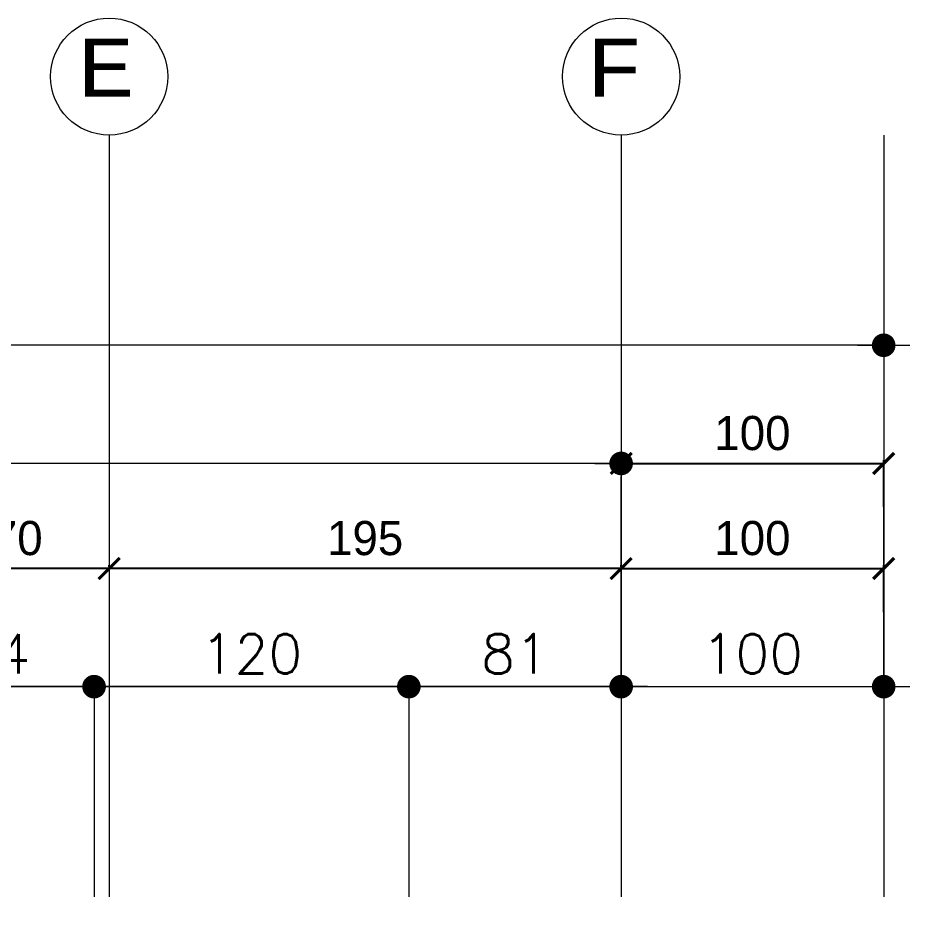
# Model space of a CAD drawing. Header units: millimetres. Extents: x 35860 to 71103, y -11298 to -8385.
# Drawn here: x 47721.4 to 48061.1, y -9089.1 to -8745.3 of the extents above; entities that cross this region are included whole.
import ezdxf

# ---------------------------------------------------------------- set-up
doc = ezdxf.new("R2010")
doc.units = ezdxf.units.MM
doc.header["$MEASUREMENT"] = 0
doc.layers.get('0').update_dxf_attribs({"lineweight": 15})
doc.layers.get('Defpoints').update_dxf_attribs({"lineweight": 20})
doc.layers.add('03_Yazı', color=1, linetype='Continuous', lineweight=30)
doc.layers.add('Aks&Tefriş', color=5, linetype='Continuous', lineweight=20)
doc.styles.add('0', font='txt.shx')
doc.styles.add('C', font='')
doc.styles.get('C').set_extended_font_data('Courier New Tur')
doc.dimstyles.new('5', dxfattribs={"dimtxt": 25, "dimasz": 1, "dimexe": 0, "dimexo": 0, "dimgap": 5, "dimtad": 1, "dimdec": 0, "dimlfac": -1, "dimzin": 12, "dimdsep": 46, "dimtxsty": '0', "dimblk": 'DOT', "dimcen": 2.5, "dimse1": 1, "dimse2": 1, "dimclrd": 256, "dimclrt": 1, "dimadec": 8, "dimazin": 0, "dimtfac": 1, "dimtdec": 0, "dimtmove": 0, "dimatfit": 0, "dimldrblk": 'DOT', "dimfxl": 1, "dimtolj": 1, "dimtzin": 0, "dimlwd": -1, "dimarcsym": 0})
doc.dimstyles.new('_VI80I', dxfattribs={"dimtxt": 15, "dimasz": 1, "dimexe": 0, "dimexo": 100, "dimgap": 5, "dimtad": 1, "dimdec": 0, "dimlfac": -1, "dimzin": 12, "dimdsep": 46, "dimtxsty": '0', "dimblk1": 'DOT80_2', "dimblk2": 'DOT80_1', "dimsah": 1, "dimcen": 2.5, "dimse1": 1, "dimse2": 1, "dimclrd": 256, "dimclrt": 1, "dimadec": 8, "dimazin": 0, "dimtfac": 1, "dimtdec": 0, "dimtmove": 0, "dimatfit": 0, "dimldrblk": 'DOT', "dimfxl": 1, "dimtolj": 1, "dimtzin": 0, "dimlwd": -1, "dimarcsym": 0})
doc.dimstyles.new('STANDART', dxfattribs={"dimtxt": 13, "dimasz": 8, "dimexe": 1.25, "dimexo": 0.625, "dimgap": 5, "dimtad": 1, "dimdec": 0, "dimrnd": 5, "dimzin": 1, "dimdsep": 46, "dimtxsty": 'Standard', "dimblk1": 'ARCHTICK', "dimblk2": 'ARCHTICK', "dimsah": 1, "dimcen": 2.5, "dimclrd": 256, "dimclre": 256, "dimclrt": 1, "dimadec": 0, "dimazin": 0, "dimtfac": 1, "dimtdec": 0, "dimtofl": 0, "dimtmove": 1, "dimatfit": 0, "dimldrblk": 'ARCHTICK', "dimfxl": 1, "dimtolj": 1, "dimtzin": 0, "dimarcsym": 0})

# ---------------------------------------------------------------- blocks, each defined once
blk = doc.blocks.new('DOT')
at = {"color": 0}
blk.add_line((-10, 0), (10, 0), dxfattribs=at)
at = {"color": 0, "const_width": 4.5}
blk.add_lwpolyline([(-2.25, 0, 1), (2.25, 0, 1)], format="xyb", close=True, dxfattribs=at)
blk = doc.blocks.new('*D576')
at = {"layer": 'Aks&Tefriş', "transparency": 16777216}
blk.add_line((47950.06, -8914.9), (47052.06, -8914.9), dxfattribs=at)
at = {"layer": 'Defpoints', "color": 0, "transparency": 16777216}
for p in [(47051.06, -8914.9), (47051.06, -8914.9), (47951.06, -8914.9)]:
    blk.add_point(p, dxfattribs=at)
at = {"layer": 'Aks&Tefriş', "transparency": 16777216, "rotation": 180}
blk.add_blockref('DOT', (47051.06, -8914.9), dxfattribs=at)
at = {"layer": 'Aks&Tefriş', "transparency": 16777216}
blk.add_blockref('DOT', (47951.06, -8914.9), dxfattribs=at)
at = {"layer": 'Aks&Tefriş', "color": 1, "transparency": 16777216, "insert": (47501.06, -8897.4), "char_height": 25, "attachment_point": 5, "style": '0'}
blk.add_mtext('\\A1;900', dxfattribs=at)
blk = doc.blocks.new('_ARCHTICK')
at = {"color": 0, "linetype": 'ByBlock', "const_width": 0.15}
blk.add_lwpolyline([(-0.5, -0.5), (0.5, 0.5)], dxfattribs=at)
blk = doc.blocks.new('*D577')
at = {"layer": 'Aks&Tefriş', "lineweight": -2, "transparency": 16777216}
for p, q in [((47756.06, -8954.27), (47756.06, -8953.65)), ((47951.06, -8954.9), (47756.06, -8954.9)), ((47951.06, -8954.27), (47951.06, -8953.65))]:
    blk.add_line(p, q, dxfattribs=at)
at = {"layer": 'Defpoints', "color": 0, "transparency": 16777216}
for p in [(47756.06, -8954.9), (47756.06, -8954.9), (47951.06, -8954.9)]:
    blk.add_point(p, dxfattribs=at)
at = {"layer": 'Aks&Tefriş', "lineweight": -2, "transparency": 16777216, "xscale": 8, "yscale": 8, "zscale": 8, "rotation": 180}
blk.add_blockref('_ARCHTICK', (47756.06, -8954.9), dxfattribs=at)
at = {"layer": 'Aks&Tefriş', "lineweight": -2, "transparency": 16777216, "xscale": 8, "yscale": 8, "zscale": 8}
blk.add_blockref('_ARCHTICK', (47951.06, -8954.9), dxfattribs=at)
at = {"layer": 'Aks&Tefriş', "color": 1, "transparency": 16777216, "insert": (47853.56, -8943.4), "char_height": 13, "attachment_point": 5}
blk.add_mtext('\\A1;195', dxfattribs=at)
blk = doc.blocks.new('*D578')
at = {"layer": 'Aks&Tefriş', "lineweight": -2, "transparency": 16777216}
for p, q in [((47686.06, -8954.27), (47686.06, -8953.65)), ((47756.06, -8954.9), (47686.06, -8954.9))]:
    blk.add_line(p, q, dxfattribs=at)
at = {"layer": 'Defpoints', "color": 0, "transparency": 16777216}
for p in [(47686.06, -8954.9), (47686.06, -8954.9), (47756.06, -8954.9)]:
    blk.add_point(p, dxfattribs=at)
at = {"layer": 'Aks&Tefriş', "lineweight": -2, "transparency": 16777216, "xscale": 8, "yscale": 8, "zscale": 8, "rotation": 180}
blk.add_blockref('_ARCHTICK', (47686.06, -8954.9), dxfattribs=at)
at = {"layer": 'Aks&Tefriş', "lineweight": -2, "transparency": 16777216, "xscale": 8, "yscale": 8, "zscale": 8}
blk.add_blockref('_ARCHTICK', (47756.06, -8954.9), dxfattribs=at)
at = {"layer": 'Aks&Tefriş', "color": 1, "transparency": 16777216, "insert": (47721.06, -8943.4), "char_height": 13, "attachment_point": 5}
blk.add_mtext('\\A1;70', dxfattribs=at)
blk = doc.blocks.new('*D652')
at = {"layer": 'Aks&Tefriş', "transparency": 16777216}
blk.add_line((48050.06, -8869.9), (46952.06, -8869.9), dxfattribs=at)
at = {"layer": 'Defpoints', "color": 0, "transparency": 16777216}
for p in [(46951.06, -8869.9), (46951.06, -8869.9), (48051.06, -8869.9)]:
    blk.add_point(p, dxfattribs=at)
at = {"layer": 'Aks&Tefriş', "transparency": 16777216, "rotation": 180}
blk.add_blockref('DOT', (46951.06, -8869.9), dxfattribs=at)
at = {"layer": 'Aks&Tefriş', "transparency": 16777216}
blk.add_blockref('DOT', (48051.06, -8869.9), dxfattribs=at)
at = {"layer": 'Aks&Tefriş', "color": 1, "transparency": 16777216, "insert": (47501.06, -8852.4), "char_height": 25, "attachment_point": 5, "style": '0'}
blk.add_mtext('\\A1;1100', dxfattribs=at)
blk = doc.blocks.new('*D654')
at = {"layer": 'Aks&Tefriş', "lineweight": -2, "transparency": 16777216}
for p, q in [((47951.06, -8914.27), (47951.06, -8913.65)), ((47951.06, -8914.9), (48051.06, -8914.9)), ((48051.06, -8931.48), (48051.06, -8913.65))]:
    blk.add_line(p, q, dxfattribs=at)
at = {"layer": 'Defpoints', "color": 0, "transparency": 16777216}
for p in [(47951.06, -8914.9), (48051.06, -8914.9), (48051.06, -8932.1)]:
    blk.add_point(p, dxfattribs=at)
at = {"layer": 'Aks&Tefriş', "lineweight": -2, "transparency": 16777216, "xscale": 8, "yscale": 8, "zscale": 8, "rotation": 180}
blk.add_blockref('_ARCHTICK', (47951.06, -8914.9), dxfattribs=at)
at = {"layer": 'Aks&Tefriş', "lineweight": -2, "transparency": 16777216, "xscale": 8, "yscale": 8, "zscale": 8}
blk.add_blockref('_ARCHTICK', (48051.06, -8914.9), dxfattribs=at)
at = {"layer": 'Aks&Tefriş', "color": 1, "transparency": 16777216, "insert": (48001.06, -8903.4), "char_height": 13, "attachment_point": 5}
blk.add_mtext('\\A1;100', dxfattribs=at)
blk = doc.blocks.new('*D656')
at = {"layer": 'Aks&Tefriş', "lineweight": -2, "transparency": 16777216}
for p, q in [((47951.06, -8954.27), (47951.06, -8953.65)), ((47951.06, -8954.9), (48051.06, -8954.9)), ((48051.06, -8971.48), (48051.06, -8953.65))]:
    blk.add_line(p, q, dxfattribs=at)
at = {"layer": 'Defpoints', "color": 0, "transparency": 16777216}
for p in [(47951.06, -8954.9), (48051.06, -8954.9), (48051.06, -8972.1)]:
    blk.add_point(p, dxfattribs=at)
at = {"layer": 'Aks&Tefriş', "lineweight": -2, "transparency": 16777216, "xscale": 8, "yscale": 8, "zscale": 8, "rotation": 180}
blk.add_blockref('_ARCHTICK', (47951.06, -8954.9), dxfattribs=at)
at = {"layer": 'Aks&Tefriş', "lineweight": -2, "transparency": 16777216, "xscale": 8, "yscale": 8, "zscale": 8}
blk.add_blockref('_ARCHTICK', (48051.06, -8954.9), dxfattribs=at)
at = {"layer": 'Aks&Tefriş', "color": 1, "transparency": 16777216, "insert": (48001.06, -8943.4), "char_height": 13, "attachment_point": 5}
blk.add_mtext('\\A1;100', dxfattribs=at)
blk = doc.blocks.new('DOT80_2')
at = {"color": 0}
blk.add_line((0, 0), (0, -80), dxfattribs=at)
blk.add_blockref('DOT', (0, 0))
blk = doc.blocks.new('DOT80_1')
at = {"color": 0}
blk.add_line((0, 0), (0, 80), dxfattribs=at)
blk.add_blockref('DOT', (0, 0))
blk = doc.blocks.new('*D675')
at = {"layer": 'Aks&Tefriş', "transparency": 16777216}
blk.add_line((47952.06, -8999.9), (48050.06, -8999.9), dxfattribs=at)
at = {"layer": 'Defpoints', "color": 0, "transparency": 16777216}
for p in [(48051.06, -8999.9), (48051.06, -9167.68), (47951.06, -9173.19)]:
    blk.add_point(p, dxfattribs=at)
at = {"layer": 'Aks&Tefriş', "transparency": 16777216, "rotation": 180}
blk.add_blockref('DOT80_2', (47951.06, -8999.9), dxfattribs=at)
at = {"layer": 'Aks&Tefriş', "transparency": 16777216}
blk.add_blockref('DOT80_1', (48051.06, -8999.9), dxfattribs=at)
at = {"layer": 'Aks&Tefriş', "color": 1, "transparency": 16777216, "insert": (48001.06, -8987.4), "char_height": 15, "attachment_point": 5, "style": '0'}
blk.add_mtext('\\A1;100', dxfattribs=at)
blk = doc.blocks.new('*D881')
at = {"layer": 'Aks&Tefriş', "transparency": 16777216}
blk.add_line((47950.06, -8999.9), (47871.21, -8999.9), dxfattribs=at)
at = {"layer": 'Defpoints', "color": 0, "transparency": 16777216}
for p in [(47870.21, -8999.9), (47951.06, -9173.19), (47870.21, -9219.37)]:
    blk.add_point(p, dxfattribs=at)
at = {"layer": 'Aks&Tefriş', "transparency": 16777216, "rotation": 180}
blk.add_blockref('DOT80_1', (47870.21, -8999.9), dxfattribs=at)
at = {"layer": 'Aks&Tefriş', "transparency": 16777216}
blk.add_blockref('DOT80_2', (47951.06, -8999.9), dxfattribs=at)
at = {"layer": 'Aks&Tefriş', "color": 1, "transparency": 16777216, "insert": (47910.63, -8987.4), "char_height": 15, "attachment_point": 5, "style": '0'}
blk.add_mtext('\\A1;81', dxfattribs=at)
blk = doc.blocks.new('*D882')
at = {"layer": 'Aks&Tefriş', "transparency": 16777216}
blk.add_line((47869.21, -8999.9), (47751.32, -8999.9), dxfattribs=at)
at = {"layer": 'Defpoints', "color": 0, "transparency": 16777216}
for p in [(47750.32, -8999.9), (47750.32, -9214.09), (47870.21, -9219.37)]:
    blk.add_point(p, dxfattribs=at)
at = {"layer": 'Aks&Tefriş', "transparency": 16777216, "rotation": 180}
blk.add_blockref('DOT80_1', (47750.32, -8999.9), dxfattribs=at)
at = {"layer": 'Aks&Tefriş', "transparency": 16777216}
blk.add_blockref('DOT80_2', (47870.21, -8999.9), dxfattribs=at)
at = {"layer": 'Aks&Tefriş', "color": 1, "transparency": 16777216, "insert": (47810.27, -8987.4), "char_height": 15, "attachment_point": 5, "style": '0'}
blk.add_mtext('\\A1;120', dxfattribs=at)
blk = doc.blocks.new('*D883')
at = {"layer": 'Aks&Tefriş', "transparency": 16777216}
blk.add_line((47749.32, -8999.9), (47677.06, -8999.9), dxfattribs=at)
at = {"layer": 'Defpoints', "color": 0, "transparency": 16777216}
for p in [(47676.06, -8999.9), (47676.06, -9210.82), (47750.32, -9214.09)]:
    blk.add_point(p, dxfattribs=at)
at = {"layer": 'Aks&Tefriş', "transparency": 16777216, "rotation": 180}
blk.add_blockref('DOT80_1', (47676.06, -8999.9), dxfattribs=at)
at = {"layer": 'Aks&Tefriş', "transparency": 16777216}
blk.add_blockref('DOT80_2', (47750.32, -8999.9), dxfattribs=at)
at = {"layer": 'Aks&Tefriş', "color": 1, "transparency": 16777216, "insert": (47713.19, -8987.4), "char_height": 15, "attachment_point": 5, "style": '0'}
blk.add_mtext('\\A1;74', dxfattribs=at)

msp = doc.modelspace()

# ---------------------------------------------------------------- linework, layer by layer
at = {"layer": 'Aks&Tefriş'}
for p, q in [((47756.06, -8789.9), (47756.06, -9079.9)), ((47951.06, -8789.9), (47951.06, -9079.9)), ((48051.06, -8789.9), (48051.06, -9079.9)), ((46951.06, -8999.9), (48051.06, -8999.9))]:
    msp.add_line(p, q, dxfattribs=at)
for centre in [(47756.06, -8767.59), (47951.06, -8767.59)]:
    msp.add_circle(centre, 22.3, dxfattribs=at)

# ---------------------------------------------------------------- texts
at = {"layer": '03_Yazı', "style": 'C'}
for s, p in [('E', (47743.9, -8775.16)), ('F', (47937.57, -8775.16))]:
    msp.add_text(s, height=22, dxfattribs=at).set_placement(p)

# ---------------------------------------------------------------- dimensions: what is measured, and where the dimension line sits
at = {"layer": 'Aks&Tefriş'}
for base, p1, p2, dimstyle, picture, middle in [((46951.06, -8869.9), (48051.06, -8869.9), (46951.06, -8869.9), '5', '*D652', (47501.06, -8852.4)), ((47051.06, -8914.9), (47951.06, -8914.9), (47051.06, -8914.9), '5', '*D576', (47501.06, -8897.4)), ((48051.06, -8914.9), (47951.06, -8914.9), (48051.06, -8932.1), 'STANDART', '*D654', (48001.06, -8903.4)), ((48051.06, -8999.9), (47951.06, -9173.19), (48051.06, -9167.68), '_VI80I', '*D675', (48001.06, -8987.4)), ((47756.06, -8954.9), (47951.06, -8954.9), (47756.06, -8954.9), 'STANDART', '*D577', (47853.56, -8943.4)), ((48051.06, -8954.9), (47951.06, -8954.9), (48051.06, -8972.1), 'STANDART', '*D656', (48001.06, -8943.4))]:
    dim = msp.add_linear_dim(base=base, p1=p1, p2=p2, angle=180, dimstyle=dimstyle, dxfattribs=at)
    dim.commit()
    dim.dimension.update_dxf_attribs({"geometry": picture, "text_midpoint": middle})
for base, p1, p2, dimstyle, override, picture, middle in [((47686.06, -8954.9), (47756.06, -8954.9), (47686.06, -8954.9), 'STANDART', {"dimse1": 1}, '*D578', (47721.06, -8943.4)), ((47676.06, -8999.9), (47750.32, -9214.09), (47676.06, -9210.82), '_VI80I', {"dimtmove": 1}, '*D883', (47713.19, -8987.4)), ((47750.32, -8999.9), (47870.21, -9219.37), (47750.32, -9214.09), '_VI80I', {"dimtmove": 1}, '*D882', (47810.27, -8987.4)), ((47870.21, -8999.9), (47951.06, -9173.19), (47870.21, -9219.37), '_VI80I', {"dimtmove": 1}, '*D881', (47910.63, -8987.4))]:
    dim = msp.add_linear_dim(base=base, p1=p1, p2=p2, angle=180, dimstyle=dimstyle, override=override, dxfattribs=at)
    dim.commit()
    dim.dimension.update_dxf_attribs({"geometry": picture, "text_midpoint": middle})

doc.saveas('drawing.dxf')
